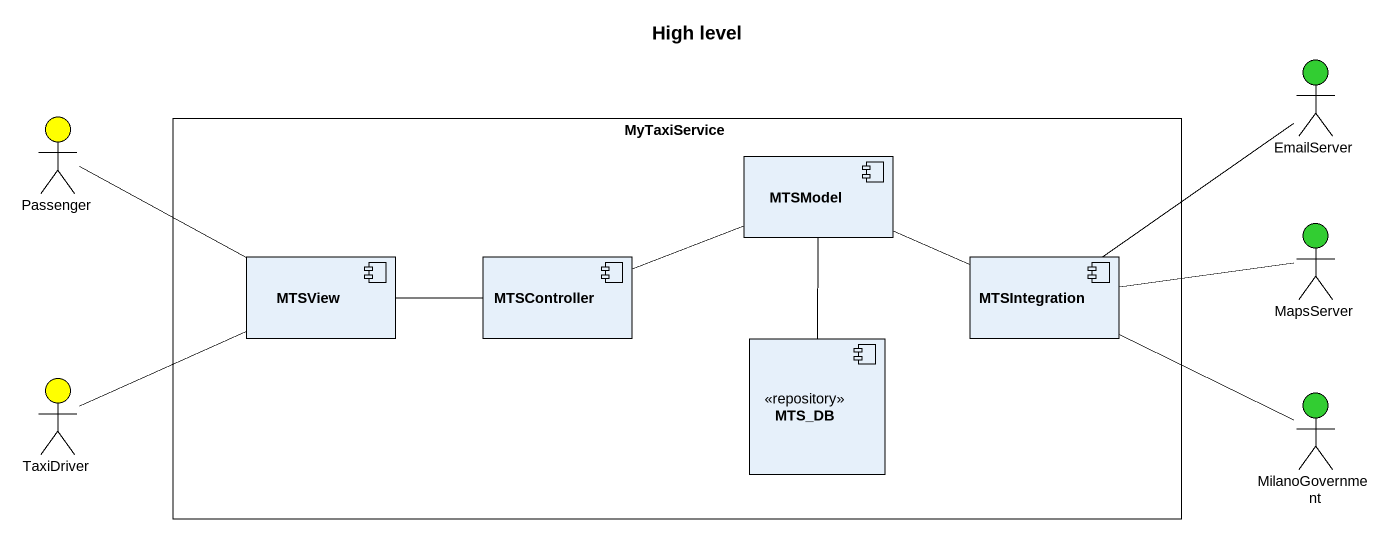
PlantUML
@startuml
title High level
actor EmailServer #32CD32
actor Passenger #FFFF00
rectangle MyTaxiService {
  component MTSModel
  component MTSView
  component MTSController
  component MTSIntegration
  component MTS_DB <<repository>>
}
actor MapsServer #32CD32
actor TaxiDriver #FFFF00
actor MilanoGovernment #32CD32
Passenger -right- MTSView
MTSModel -right- MTSIntegration
MapsServer -left- MTSIntegration
MTSView -right- MTSController
MTSController -right- MTSModel
MTSIntegration -up- EmailServer
MTSIntegration -right- MilanoGovernment
MTS_DB -up- MTSModel
TaxiDriver -right- MTSView
@enduml
